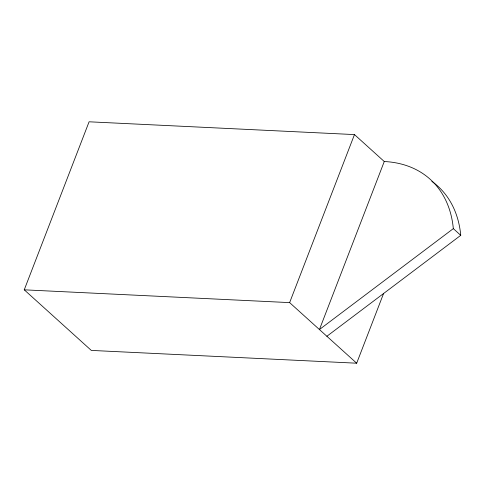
<?xml version="1.0" encoding="UTF-8"?>
<svg xmlns="http://www.w3.org/2000/svg" width="485" height="485" viewBox="0 0 485 485"><rect width="100%" height="100%" fill="white"/><g stroke="black" fill="none" stroke-linecap="round" stroke-linejoin="round"><path stroke-width="0.73" d="M383.653 293.31L356.681 363.204L91.301 350.412L24.25 289.824L89.088 121.796L354.468 134.587L384.265 161.517A137.71 94.242 -47.9 0 1 453.329 228.629L460.75 235.334L326.878 336.275M356.681 363.204L289.63 302.616L354.468 134.587M384.265 161.517L319.433 329.545L453.329 228.629M24.25 289.824L289.63 302.616M431.868 181.378A137.71 94.242 -47.9 0 1 460.75 235.334"/></g></svg>
